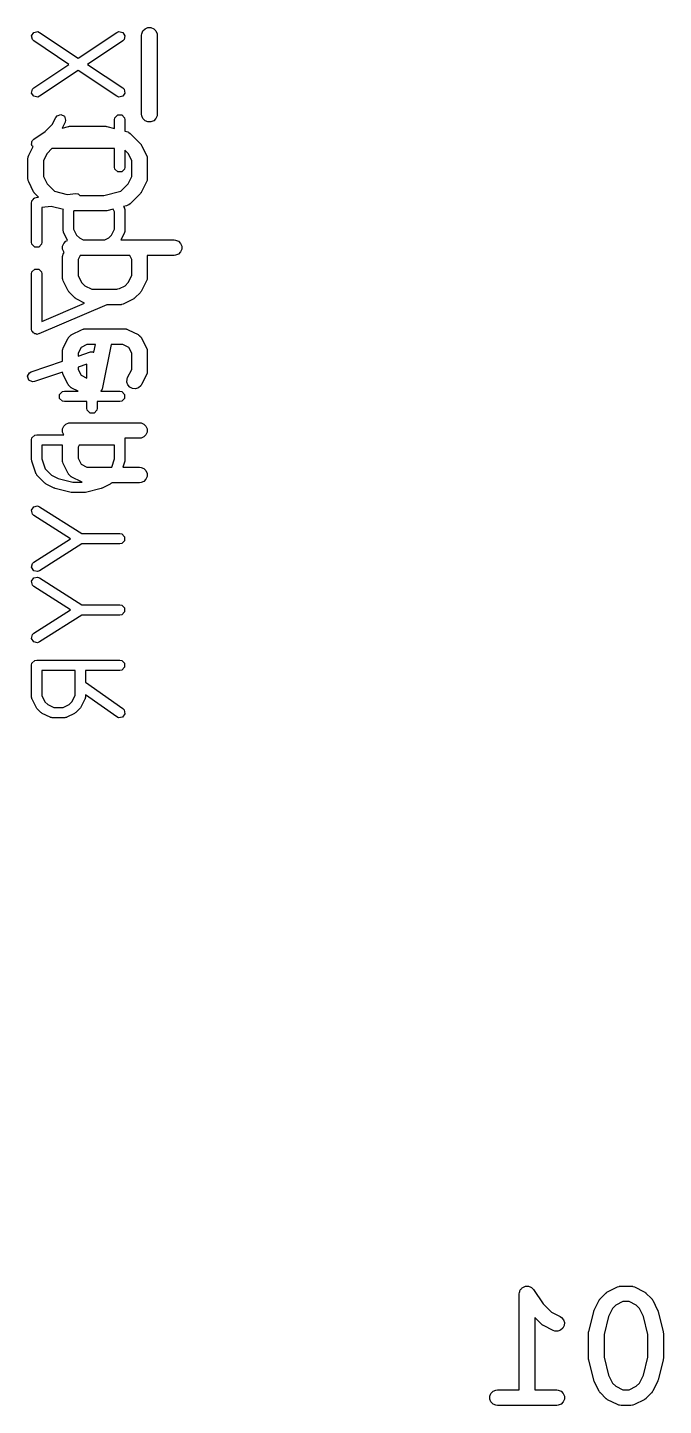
# Model space of a CAD drawing. Header units: inches. Extents: x 0.38 to 5.39, y 0.07 to 3.28.
# Drawn here: x 2.132 to 2.373, y 1.422 to 1.945 of the extents above; entities that cross this region are included whole.
import ezdxf

# ---------------------------------------------------------------- set-up
doc = ezdxf.new("R2010")
doc.units = ezdxf.units.IN
doc.header["$MEASUREMENT"] = 0
doc.layers.add('BLACK', color=250, linetype='CONTINUOUS')

msp = doc.modelspace()

# ---------------------------------------------------------------- linework, layer by layer
at = {"layer": 'BLACK', "linetype": 'CONTINUOUS'}
for p, q in [((2.17613, 1.94398), (2.17694, 1.9448)), ((2.17694, 1.9448), (2.17801, 1.94524)), ((2.17801, 1.94524), (2.17916, 1.94524)), ((2.17916, 1.94524), (2.18023, 1.9448)), ((2.18023, 1.9448), (2.18104, 1.94398)), ((2.13393, 1.94216), (2.13477, 1.94342)), ((2.13423, 1.94069), (2.13393, 1.94216)), ((2.13477, 1.94014), (2.13423, 1.94069)), ((2.13477, 1.94342), (2.13624, 1.94371)), ((2.14806, 1.93128), (2.13477, 1.94014)), ((2.13624, 1.94371), (2.13695, 1.94342)), ((2.13695, 1.94342), (2.15161, 1.93365)), ((2.15161, 1.93365), (2.16627, 1.94342)), ((2.16845, 1.94014), (2.15516, 1.93128)), ((2.16627, 1.94342), (2.16698, 1.94371)), ((2.16698, 1.94371), (2.16845, 1.94342)), ((2.16845, 1.94342), (2.16929, 1.94216)), ((2.16899, 1.94069), (2.16845, 1.94014)), ((2.16929, 1.94216), (2.16899, 1.94069)), ((2.17563, 1.94234), (2.17569, 1.94292)), ((2.17563, 1.91235), (2.17563, 1.94234)), ((2.17569, 1.94292), (2.17613, 1.94398)), ((2.18104, 1.94398), (2.18148, 1.94292)), ((2.18148, 1.94292), (2.18154, 1.94234)), ((2.18154, 1.94234), (2.18154, 1.91235)), ((2.13477, 1.92242), (2.14806, 1.93128)), ((2.15516, 1.93128), (2.16845, 1.92242)), ((2.15161, 1.92892), (2.13695, 1.91915)), ((2.16627, 1.91915), (2.15161, 1.92892)), ((2.13393, 1.9204), (2.13423, 1.92188)), ((2.13477, 1.91915), (2.13393, 1.9204)), ((2.13423, 1.92188), (2.13477, 1.92242)), ((2.13624, 1.91885), (2.13477, 1.91915)), ((2.13695, 1.91915), (2.13624, 1.91885)), ((2.16698, 1.91885), (2.16627, 1.91915)), ((2.16845, 1.91915), (2.16698, 1.91885)), ((2.16845, 1.92242), (2.16899, 1.92188)), ((2.16929, 1.9204), (2.16845, 1.91915)), ((2.16899, 1.92188), (2.16929, 1.9204)), ((2.13911, 1.90582), (2.14174, 1.90845)), ((2.14174, 1.90845), (2.1431, 1.91117)), ((2.1431, 1.91117), (2.14357, 1.91177)), ((2.14357, 1.91177), (2.145, 1.91225)), ((2.145, 1.91225), (2.14635, 1.91157)), ((2.14662, 1.9094), (2.14548, 1.90711)), ((2.14635, 1.91157), (2.14682, 1.91015)), ((2.14682, 1.91015), (2.14662, 1.9094)), ((2.16539, 1.91029), (2.16554, 1.91104)), ((2.16539, 1.90697), (2.16539, 1.91029)), ((2.16554, 1.91104), (2.1666, 1.9121)), ((2.1666, 1.9121), (2.16811, 1.9121)), ((2.16811, 1.9121), (2.16918, 1.91104)), ((2.16918, 1.91104), (2.16933, 1.91029)), ((2.16933, 1.91029), (2.16933, 1.90599)), ((2.17569, 1.91177), (2.17563, 1.91235)), ((2.17613, 1.91071), (2.17569, 1.91177)), ((2.17694, 1.90989), (2.17613, 1.91071)), ((2.17801, 1.90945), (2.17694, 1.90989)), ((2.17916, 1.90945), (2.17801, 1.90945)), ((2.18023, 1.90989), (2.17916, 1.90945)), ((2.18104, 1.91071), (2.18023, 1.90989)), ((2.18148, 1.91177), (2.18104, 1.91071)), ((2.18154, 1.91235), (2.18148, 1.91177)), ((2.13423, 1.90238), (2.13477, 1.90292)), ((2.13477, 1.90292), (2.13911, 1.90582)), ((2.14548, 1.90711), (2.14787, 1.90771)), ((2.14787, 1.90771), (2.14797, 1.90773)), ((2.14797, 1.90773), (2.14801, 1.90774)), ((2.14801, 1.90774), (2.14823, 1.90777)), ((2.14823, 1.90777), (2.14845, 1.9078)), ((2.14845, 1.9078), (2.14849, 1.90779)), ((2.14849, 1.90779), (2.14859, 1.9078)), ((2.14859, 1.9078), (2.16171, 1.9078)), ((2.16171, 1.9078), (2.16181, 1.90779)), ((2.16181, 1.90779), (2.16186, 1.9078)), ((2.16186, 1.9078), (2.16207, 1.90777)), ((2.16207, 1.90777), (2.16229, 1.90774)), ((2.16229, 1.90774), (2.16233, 1.90773)), ((2.16233, 1.90773), (2.16243, 1.90771)), ((2.16243, 1.90771), (2.16539, 1.90697)), ((2.16933, 1.90599), (2.16993, 1.90584)), ((2.16993, 1.90584), (2.17047, 1.90564)), ((2.17047, 1.90564), (2.17065, 1.90551)), ((2.17065, 1.90551), (2.17085, 1.90543)), ((2.17085, 1.90543), (2.1713, 1.90506)), ((2.1713, 1.90506), (2.17505, 1.90131)), ((2.13282, 1.89679), (2.13447, 1.90009)), ((2.13393, 1.9009), (2.13404, 1.90147)), ((2.13404, 1.90074), (2.13393, 1.9009)), ((2.13404, 1.90204), (2.13419, 1.90218)), ((2.13404, 1.90147), (2.13404, 1.90204)), ((2.13404, 1.90053), (2.13404, 1.90074)), ((2.13445, 1.90013), (2.13404, 1.90053)), ((2.13419, 1.90218), (2.13423, 1.90238)), ((2.13447, 1.90009), (2.13445, 1.90013)), ((2.14161, 1.89932), (2.13977, 1.89747)), ((2.16539, 1.89932), (2.14161, 1.89932)), ((2.16539, 1.89229), (2.16539, 1.89932)), ((2.17053, 1.89747), (2.16933, 1.89868)), ((2.16933, 1.89868), (2.16933, 1.89229)), ((2.17505, 1.90131), (2.17523, 1.90109)), ((2.17523, 1.90109), (2.17529, 1.90103)), ((2.17529, 1.90103), (2.17535, 1.90095)), ((2.17535, 1.90095), (2.17542, 1.90086)), ((2.17542, 1.90086), (2.17545, 1.90079)), ((2.17545, 1.90079), (2.1756, 1.90054)), ((2.1756, 1.90054), (2.17748, 1.89679)), ((2.13251, 1.89547), (2.13257, 1.89605)), ((2.13251, 1.88798), (2.13251, 1.89547)), ((2.13257, 1.89605), (2.13261, 1.89615)), ((2.13261, 1.89615), (2.13262, 1.89625)), ((2.13262, 1.89625), (2.13282, 1.89679)), ((2.13977, 1.89747), (2.13842, 1.89478)), ((2.13842, 1.89478), (2.13842, 1.88867)), ((2.17188, 1.89478), (2.17053, 1.89747)), ((2.17188, 1.88867), (2.17188, 1.89478)), ((2.17748, 1.89679), (2.17768, 1.89625)), ((2.17768, 1.89625), (2.17769, 1.89615)), ((2.17769, 1.89615), (2.17773, 1.89605)), ((2.17773, 1.89605), (2.17779, 1.89547)), ((2.17779, 1.89547), (2.17779, 1.88798)), ((2.13257, 1.8874), (2.13251, 1.88798)), ((2.13261, 1.8873), (2.13257, 1.8874)), ((2.13262, 1.8872), (2.13261, 1.8873)), ((2.13282, 1.88665), (2.13262, 1.8872)), ((2.13842, 1.88867), (2.13977, 1.88597)), ((2.16554, 1.89153), (2.16539, 1.89229)), ((2.1666, 1.89047), (2.16554, 1.89153)), ((2.16811, 1.89047), (2.1666, 1.89047)), ((2.16918, 1.89153), (2.16811, 1.89047)), ((2.16933, 1.89229), (2.16918, 1.89153)), ((2.17053, 1.88597), (2.17188, 1.88867)), ((2.17768, 1.8872), (2.17748, 1.88665)), ((2.17769, 1.8873), (2.17768, 1.8872)), ((2.17773, 1.8874), (2.17769, 1.8873)), ((2.17779, 1.88798), (2.17773, 1.8874)), ((2.1347, 1.88291), (2.13282, 1.88665)), ((2.13486, 1.88266), (2.1347, 1.88291)), ((2.13488, 1.88259), (2.13486, 1.88266)), ((2.13495, 1.8825), (2.13488, 1.88259)), ((2.13501, 1.88242), (2.13495, 1.8825)), ((2.13507, 1.88236), (2.13501, 1.88242)), ((2.13525, 1.88214), (2.13507, 1.88236)), ((2.13655, 1.88084), (2.13525, 1.88214)), ((2.13977, 1.88597), (2.1426, 1.88314)), ((2.1426, 1.88314), (2.14746, 1.88193)), ((2.14746, 1.88193), (2.15066, 1.88225)), ((2.15066, 1.88225), (2.15143, 1.88217)), ((2.15143, 1.88217), (2.15151, 1.88211)), ((2.15151, 1.88211), (2.15161, 1.88211)), ((2.15161, 1.88211), (2.15208, 1.88164)), ((2.16135, 1.88155), (2.1677, 1.88314)), ((2.1677, 1.88314), (2.17053, 1.88597)), ((2.17505, 1.88214), (2.1713, 1.87839)), ((2.17523, 1.88236), (2.17505, 1.88214)), ((2.17529, 1.88242), (2.17523, 1.88236)), ((2.17535, 1.8825), (2.17529, 1.88242)), ((2.17542, 1.88259), (2.17535, 1.8825)), ((2.17545, 1.88266), (2.17542, 1.88259)), ((2.1756, 1.88291), (2.17545, 1.88266)), ((2.17748, 1.88665), (2.1756, 1.88291)), ((2.13389, 1.87879), (2.13399, 1.87926)), ((2.13389, 1.86379), (2.13389, 1.87879)), ((2.13398, 1.87936), (2.13402, 1.8794)), ((2.13399, 1.87926), (2.13398, 1.87936)), ((2.13402, 1.8794), (2.13404, 1.87954)), ((2.13404, 1.87954), (2.13451, 1.88001)), ((2.13451, 1.88001), (2.13493, 1.88052)), ((2.13493, 1.88052), (2.13507, 1.88056)), ((2.13507, 1.88056), (2.13511, 1.88061)), ((2.13511, 1.88061), (2.13521, 1.88061)), ((2.13521, 1.88061), (2.13567, 1.88075)), ((2.13567, 1.88075), (2.13655, 1.88084)), ((2.14137, 1.87736), (2.13783, 1.87701)), ((2.13783, 1.87701), (2.13783, 1.86379)), ((2.14597, 1.87621), (2.14137, 1.87736)), ((2.15208, 1.88164), (2.15219, 1.88155)), ((2.15219, 1.88155), (2.16135, 1.88155)), ((2.16993, 1.87761), (2.16879, 1.87733)), ((2.16879, 1.87733), (2.16912, 1.87667)), ((2.17047, 1.87781), (2.16993, 1.87761)), ((2.17065, 1.87794), (2.17047, 1.87781)), ((2.17085, 1.87802), (2.17065, 1.87794)), ((2.1713, 1.87839), (2.17085, 1.87802)), ((2.14589, 1.87579), (2.14591, 1.87589)), ((2.14589, 1.86829), (2.14589, 1.87579)), ((2.1459, 1.87593), (2.14597, 1.87621)), ((2.14591, 1.87589), (2.1459, 1.87593)), ((2.14999, 1.87565), (2.14983, 1.87532)), ((2.14983, 1.87532), (2.14983, 1.86875)), ((2.16171, 1.87565), (2.14999, 1.87565)), ((2.16181, 1.87566), (2.16171, 1.87565)), ((2.16186, 1.87565), (2.16181, 1.87566)), ((2.16207, 1.87568), (2.16186, 1.87565)), ((2.16229, 1.87571), (2.16207, 1.87568)), ((2.16233, 1.87572), (2.16229, 1.87571)), ((2.16243, 1.87574), (2.16233, 1.87572)), ((2.16488, 1.87635), (2.16243, 1.87574)), ((2.16539, 1.87532), (2.16488, 1.87635)), ((2.16539, 1.86875), (2.16539, 1.87532)), ((2.16912, 1.87667), (2.16914, 1.87657)), ((2.16914, 1.87657), (2.16918, 1.87654)), ((2.16918, 1.87654), (2.16924, 1.87623)), ((2.16924, 1.87623), (2.16932, 1.87593)), ((2.16932, 1.87593), (2.16931, 1.87589)), ((2.16931, 1.87589), (2.16933, 1.87579)), ((2.16933, 1.87579), (2.16933, 1.86829)), ((2.14591, 1.86819), (2.14589, 1.86829)), ((2.1459, 1.86815), (2.14591, 1.86819)), ((2.14598, 1.86785), (2.1459, 1.86815)), ((2.14604, 1.86754), (2.14598, 1.86785)), ((2.14607, 1.8675), (2.14604, 1.86754)), ((2.1461, 1.86741), (2.14607, 1.8675)), ((2.14758, 1.86445), (2.1461, 1.86741)), ((2.14983, 1.86875), (2.15098, 1.86646)), ((2.15098, 1.86646), (2.15203, 1.86541)), ((2.16319, 1.86541), (2.16424, 1.86646)), ((2.16424, 1.86646), (2.16539, 1.86875)), ((2.16912, 1.86741), (2.16775, 1.86468)), ((2.16914, 1.8675), (2.16912, 1.86741)), ((2.16918, 1.86754), (2.16914, 1.8675)), ((2.16924, 1.86785), (2.16918, 1.86754)), ((2.16932, 1.86815), (2.16924, 1.86785)), ((2.16933, 1.86829), (2.16931, 1.86819)), ((2.16931, 1.86819), (2.16932, 1.86815)), ((2.13404, 1.86304), (2.13389, 1.86379)), ((2.13511, 1.86197), (2.13404, 1.86304)), ((2.13662, 1.86197), (2.13511, 1.86197)), ((2.13768, 1.86304), (2.13662, 1.86197)), ((2.13783, 1.86379), (2.13768, 1.86304)), ((2.14569, 1.8623), (2.14613, 1.86337)), ((2.14569, 1.86115), (2.14569, 1.8623)), ((2.14613, 1.86009), (2.14569, 1.86115)), ((2.14613, 1.86337), (2.14695, 1.86418)), ((2.14695, 1.86418), (2.14758, 1.86445)), ((2.15203, 1.86541), (2.15348, 1.86468)), ((2.15348, 1.86468), (2.16174, 1.86468)), ((2.16174, 1.86468), (2.16319, 1.86541)), ((2.16775, 1.86468), (2.18796, 1.86468)), ((2.18796, 1.86468), (2.18853, 1.86462)), ((2.18853, 1.86462), (2.1896, 1.86418)), ((2.1896, 1.86418), (2.19041, 1.86337)), ((2.19041, 1.86337), (2.19085, 1.8623)), ((2.19085, 1.86115), (2.19041, 1.86009)), ((2.19085, 1.8623), (2.19085, 1.86115)), ((2.14564, 1.85798), (2.14569, 1.85856)), ((2.14564, 1.85048), (2.14564, 1.85798)), ((2.14569, 1.85856), (2.14573, 1.85865)), ((2.14573, 1.85865), (2.14574, 1.85876)), ((2.14574, 1.85876), (2.14595, 1.8593)), ((2.14595, 1.8593), (2.14627, 1.85995)), ((2.14627, 1.85995), (2.14613, 1.86009)), ((2.15229, 1.85878), (2.15154, 1.85728)), ((2.15154, 1.85728), (2.15154, 1.85118)), ((2.17114, 1.85878), (2.15229, 1.85878)), ((2.17188, 1.85728), (2.17114, 1.85878)), ((2.17188, 1.85118), (2.17188, 1.85728)), ((2.18796, 1.85878), (2.17768, 1.85878)), ((2.17768, 1.85878), (2.17768, 1.85876)), ((2.17768, 1.85876), (2.17769, 1.85865)), ((2.17769, 1.85865), (2.17773, 1.85856)), ((2.17773, 1.85856), (2.17779, 1.85798)), ((2.17779, 1.85798), (2.17779, 1.85048)), ((2.18853, 1.85883), (2.18796, 1.85878)), ((2.1896, 1.85927), (2.18853, 1.85883)), ((2.19041, 1.86009), (2.1896, 1.85927)), ((2.13389, 1.85179), (2.13404, 1.85255)), ((2.13389, 1.83079), (2.13389, 1.85179)), ((2.13404, 1.85255), (2.13511, 1.85361)), ((2.13511, 1.85361), (2.13662, 1.85361)), ((2.13662, 1.85361), (2.13768, 1.85255)), ((2.13768, 1.85255), (2.13783, 1.85179)), ((2.13783, 1.85179), (2.13783, 1.83378)), ((2.15154, 1.85118), (2.15289, 1.84848)), ((2.17053, 1.84848), (2.17188, 1.85118)), ((2.14569, 1.8499), (2.14564, 1.85048)), ((2.14573, 1.84981), (2.14569, 1.8499)), ((2.14574, 1.8497), (2.14573, 1.84981)), ((2.14595, 1.84916), (2.14574, 1.8497)), ((2.14782, 1.84541), (2.14595, 1.84916)), ((2.14798, 1.84516), (2.14782, 1.84541)), ((2.15289, 1.84848), (2.15409, 1.84728)), ((2.15409, 1.84728), (2.15678, 1.84593)), ((2.15678, 1.84593), (2.16619, 1.84593)), ((2.16619, 1.84593), (2.16658, 1.8461)), ((2.16658, 1.8461), (2.16727, 1.84625)), ((2.16727, 1.84625), (2.16934, 1.84728)), ((2.16934, 1.84728), (2.17053, 1.84848)), ((2.1756, 1.84541), (2.17545, 1.84516)), ((2.17748, 1.84916), (2.1756, 1.84541)), ((2.17768, 1.8497), (2.17748, 1.84916)), ((2.17769, 1.84981), (2.17768, 1.8497)), ((2.17773, 1.8499), (2.17769, 1.84981)), ((2.17779, 1.85048), (2.17773, 1.8499)), ((2.13783, 1.83378), (2.15401, 1.84072)), ((2.14801, 1.84509), (2.14798, 1.84516)), ((2.14807, 1.84501), (2.14801, 1.84509)), ((2.14813, 1.84492), (2.14807, 1.84501)), ((2.14819, 1.84487), (2.14813, 1.84492)), ((2.14838, 1.84464), (2.14819, 1.84487)), ((2.15025, 1.84277), (2.14838, 1.84464)), ((2.15048, 1.84258), (2.15025, 1.84277)), ((2.15053, 1.84252), (2.15048, 1.84258)), ((2.15062, 1.84247), (2.15053, 1.84252)), ((2.1507, 1.8424), (2.15062, 1.84247)), ((2.15077, 1.84237), (2.1507, 1.8424)), ((2.15102, 1.84221), (2.15077, 1.84237)), ((2.15401, 1.84072), (2.15102, 1.84221)), ((2.16801, 1.84013), (2.16791, 1.84008)), ((2.16812, 1.84013), (2.16801, 1.84013)), ((2.16866, 1.84034), (2.16812, 1.84013)), ((2.17241, 1.84221), (2.16866, 1.84034)), ((2.17265, 1.84237), (2.17241, 1.84221)), ((2.17273, 1.8424), (2.17265, 1.84237)), ((2.17281, 1.84247), (2.17273, 1.8424)), ((2.1729, 1.84252), (2.17281, 1.84247)), ((2.17295, 1.84258), (2.1729, 1.84252)), ((2.17317, 1.84277), (2.17295, 1.84258)), ((2.17505, 1.84464), (2.17317, 1.84277)), ((2.17523, 1.84487), (2.17505, 1.84464)), ((2.17529, 1.84492), (2.17523, 1.84487)), ((2.17535, 1.84501), (2.17529, 1.84492)), ((2.17542, 1.84509), (2.17535, 1.84501)), ((2.17545, 1.84516), (2.17542, 1.84509)), ((2.1624, 1.84003), (2.13664, 1.82899)), ((2.16734, 1.84003), (2.1624, 1.84003)), ((2.16791, 1.84008), (2.16734, 1.84003)), ((2.1339, 1.83078), (2.13389, 1.83079)), ((2.13389, 1.83077), (2.1339, 1.83078)), ((2.1339, 1.83075), (2.13389, 1.83077)), ((2.13404, 1.83004), (2.1339, 1.83075)), ((2.13433, 1.82976), (2.13404, 1.83004)), ((2.13449, 1.82939), (2.13433, 1.82976)), ((2.14914, 1.82875), (2.15289, 1.83062)), ((2.15289, 1.83062), (2.15343, 1.83083)), ((2.15343, 1.83083), (2.15354, 1.83084)), ((2.15354, 1.83084), (2.15364, 1.83088)), ((2.15364, 1.83088), (2.15421, 1.83094)), ((2.15421, 1.83094), (2.16921, 1.83094)), ((2.16921, 1.83094), (2.16979, 1.83088)), ((2.16979, 1.83088), (2.16989, 1.83084)), ((2.16989, 1.83084), (2.16999, 1.83083)), ((2.16999, 1.83083), (2.17053, 1.83062)), ((2.17053, 1.83062), (2.17428, 1.82875)), ((2.13484, 1.82924), (2.13449, 1.82939)), ((2.13511, 1.82898), (2.13484, 1.82924)), ((2.13551, 1.82898), (2.13511, 1.82898)), ((2.13589, 1.82883), (2.13551, 1.82898)), ((2.13659, 1.82898), (2.13589, 1.82883)), ((2.13662, 1.82898), (2.13659, 1.82898)), ((2.13664, 1.82899), (2.13662, 1.82898)), ((2.13662, 1.82898), (2.13662, 1.82898)), ((2.14595, 1.82368), (2.14782, 1.82743)), ((2.14782, 1.82743), (2.14788, 1.82752)), ((2.14788, 1.82752), (2.1479, 1.82757)), ((2.1479, 1.82757), (2.14795, 1.82763)), ((2.14795, 1.82763), (2.14813, 1.82792)), ((2.14813, 1.82792), (2.14841, 1.82816)), ((2.14841, 1.82816), (2.14865, 1.82844)), ((2.14865, 1.82844), (2.14894, 1.82862)), ((2.14894, 1.82862), (2.149, 1.82867)), ((2.149, 1.82867), (2.14905, 1.82869)), ((2.14905, 1.82869), (2.14914, 1.82875)), ((2.15491, 1.82503), (2.15266, 1.82391)), ((2.15811, 1.82503), (2.15491, 1.82503)), ((2.15753, 1.82211), (2.15811, 1.82503)), ((2.16413, 1.82503), (2.16086, 1.80866)), ((2.16851, 1.82503), (2.16413, 1.82503)), ((2.17076, 1.82391), (2.16851, 1.82503)), ((2.17428, 1.82875), (2.17438, 1.82869)), ((2.17438, 1.82869), (2.17442, 1.82867)), ((2.17442, 1.82867), (2.17448, 1.82862)), ((2.17448, 1.82862), (2.17477, 1.82844)), ((2.17477, 1.82844), (2.17501, 1.82816)), ((2.17501, 1.82816), (2.17529, 1.82792)), ((2.17529, 1.82792), (2.17548, 1.82763)), ((2.17548, 1.82763), (2.17553, 1.82757)), ((2.17553, 1.82757), (2.17554, 1.82752)), ((2.17554, 1.82752), (2.1756, 1.82743)), ((2.1756, 1.82743), (2.17748, 1.82368)), ((2.14564, 1.82236), (2.14569, 1.82293)), ((2.14564, 1.81863), (2.14564, 1.82236)), ((2.14569, 1.82293), (2.14573, 1.82303)), ((2.14573, 1.82303), (2.14574, 1.82314)), ((2.14574, 1.82314), (2.14595, 1.82368)), ((2.15266, 1.82391), (2.15154, 1.82166)), ((2.15154, 1.8206), (2.15624, 1.82216)), ((2.15154, 1.82166), (2.15154, 1.8206)), ((2.15624, 1.82216), (2.157, 1.82226)), ((2.157, 1.82226), (2.15729, 1.82211)), ((2.15729, 1.82211), (2.15753, 1.82211)), ((2.17188, 1.82166), (2.17076, 1.82391)), ((2.17188, 1.81556), (2.17188, 1.82166)), ((2.17748, 1.82368), (2.17768, 1.82314)), ((2.17768, 1.82314), (2.17769, 1.82303)), ((2.17769, 1.82303), (2.17773, 1.82293)), ((2.17773, 1.82293), (2.17779, 1.82236)), ((2.17779, 1.82236), (2.17779, 1.81486)), ((2.1324, 1.81294), (2.13307, 1.81428)), ((2.13307, 1.81428), (2.13374, 1.81466)), ((2.13374, 1.81466), (2.14564, 1.81863)), ((2.14567, 1.81449), (2.13498, 1.81093)), ((2.14569, 1.81428), (2.14567, 1.81449)), ((2.14573, 1.81419), (2.14569, 1.81428)), ((2.14574, 1.81408), (2.14573, 1.81419)), ((2.14595, 1.81354), (2.14574, 1.81408)), ((2.15489, 1.81757), (2.15154, 1.81645)), ((2.15154, 1.81645), (2.15154, 1.81556)), ((2.15154, 1.81556), (2.15266, 1.81331)), ((2.15489, 1.8122), (2.15489, 1.81757)), ((2.17032, 1.81243), (2.17188, 1.81556)), ((2.17768, 1.81408), (2.17748, 1.81354)), ((2.17769, 1.81419), (2.17768, 1.81408)), ((2.17773, 1.81428), (2.17769, 1.81419)), ((2.17779, 1.81486), (2.17773, 1.81428)), ((2.13288, 1.81151), (2.1324, 1.81294)), ((2.13422, 1.81083), (2.13288, 1.81151)), ((2.13498, 1.81093), (2.13422, 1.81083)), ((2.14782, 1.80979), (2.14595, 1.81354)), ((2.14788, 1.80969), (2.14782, 1.80979)), ((2.1479, 1.80965), (2.14788, 1.80969)), ((2.14795, 1.80959), (2.1479, 1.80965)), ((2.14813, 1.8093), (2.14795, 1.80959)), ((2.14841, 1.80906), (2.14813, 1.8093)), ((2.14865, 1.80878), (2.14841, 1.80906)), ((2.14894, 1.80859), (2.14865, 1.80878)), ((2.15266, 1.81331), (2.15489, 1.8122)), ((2.17003, 1.81074), (2.17011, 1.81189)), ((2.1704, 1.80965), (2.17003, 1.81074)), ((2.17011, 1.81189), (2.17032, 1.81243)), ((2.17115, 1.80878), (2.1704, 1.80965)), ((2.17218, 1.80826), (2.17115, 1.80878)), ((2.17529, 1.8093), (2.17442, 1.80854)), ((2.1756, 1.80979), (2.17529, 1.8093)), ((2.17748, 1.81354), (2.1756, 1.80979)), ((2.14454, 1.80605), (2.14561, 1.80712)), ((2.14454, 1.80454), (2.14454, 1.80605)), ((2.14561, 1.80348), (2.14454, 1.80454)), ((2.14561, 1.80712), (2.14636, 1.80727)), ((2.14636, 1.80727), (2.15155, 1.80727)), ((2.149, 1.80854), (2.14894, 1.80859)), ((2.14905, 1.80853), (2.149, 1.80854)), ((2.14914, 1.80847), (2.14905, 1.80853)), ((2.15155, 1.80727), (2.14914, 1.80847)), ((2.16021, 1.80739), (2.16013, 1.80727)), ((2.16013, 1.80727), (2.16736, 1.80727)), ((2.16042, 1.80759), (2.16021, 1.80739)), ((2.16053, 1.80786), (2.16042, 1.80759)), ((2.16069, 1.8081), (2.16053, 1.80786)), ((2.16086, 1.80866), (2.16069, 1.8081)), ((2.16736, 1.80727), (2.16811, 1.80712)), ((2.16811, 1.80712), (2.16918, 1.80605)), ((2.16918, 1.80454), (2.16811, 1.80348)), ((2.16918, 1.80605), (2.16918, 1.80454)), ((2.17333, 1.80818), (2.17218, 1.80826)), ((2.17442, 1.80854), (2.17333, 1.80818)), ((2.14636, 1.80333), (2.14561, 1.80348)), ((2.15489, 1.80333), (2.14636, 1.80333)), ((2.15489, 1.8008), (2.15489, 1.80333)), ((2.15504, 1.80005), (2.15489, 1.8008)), ((2.15611, 1.79898), (2.15504, 1.80005)), ((2.15761, 1.79898), (2.15611, 1.79898)), ((2.15868, 1.80005), (2.15761, 1.79898)), ((2.15883, 1.8008), (2.15868, 1.80005)), ((2.16736, 1.80333), (2.15883, 1.80333)), ((2.15883, 1.80333), (2.15883, 1.8008)), ((2.16811, 1.80348), (2.16736, 1.80333)), ((2.14569, 1.79294), (2.14613, 1.794)), ((2.14613, 1.794), (2.14695, 1.79482)), ((2.14695, 1.79482), (2.14801, 1.79526)), ((2.14801, 1.79526), (2.14859, 1.79531)), ((2.14859, 1.79531), (2.17484, 1.79531)), ((2.17484, 1.79531), (2.17541, 1.79526)), ((2.17541, 1.79526), (2.17648, 1.79482)), ((2.17648, 1.79482), (2.17729, 1.794)), ((2.17729, 1.794), (2.17773, 1.79294)), ((2.13389, 1.7888), (2.13404, 1.78955)), ((2.13389, 1.7813), (2.13389, 1.7888)), ((2.13404, 1.78955), (2.13511, 1.79062)), ((2.13511, 1.79062), (2.13586, 1.79077)), ((2.13586, 1.79077), (2.14611, 1.79077)), ((2.14569, 1.79179), (2.14569, 1.79294)), ((2.14611, 1.79077), (2.14569, 1.79179)), ((2.17484, 1.78941), (2.16921, 1.78941)), ((2.16921, 1.78941), (2.16933, 1.7888)), ((2.16933, 1.7888), (2.16933, 1.7813)), ((2.17541, 1.78947), (2.17484, 1.78941)), ((2.17648, 1.78991), (2.17541, 1.78947)), ((2.17729, 1.79072), (2.17648, 1.78991)), ((2.17773, 1.79179), (2.17729, 1.79072)), ((2.17773, 1.79294), (2.17773, 1.79179)), ((2.14565, 1.78683), (2.13783, 1.78683)), ((2.13783, 1.78683), (2.13783, 1.78162)), ((2.14564, 1.78674), (2.14565, 1.78683)), ((2.14564, 1.78111), (2.14564, 1.78674)), ((2.15194, 1.78683), (2.15154, 1.78604)), ((2.15154, 1.78604), (2.15154, 1.78181)), ((2.16539, 1.78683), (2.15194, 1.78683)), ((2.16539, 1.78162), (2.16539, 1.78683)), ((2.13396, 1.78099), (2.13389, 1.7813)), ((2.13399, 1.78068), (2.13396, 1.78099)), ((2.13549, 1.77618), (2.13399, 1.78068)), ((2.13783, 1.78162), (2.13908, 1.77786)), ((2.13908, 1.77786), (2.14153, 1.77542)), ((2.14569, 1.78054), (2.14564, 1.78111)), ((2.14573, 1.78044), (2.14569, 1.78054)), ((2.14574, 1.78033), (2.14573, 1.78044)), ((2.14595, 1.77979), (2.14574, 1.78033)), ((2.14782, 1.77604), (2.14595, 1.77979)), ((2.15154, 1.78181), (2.15266, 1.77956)), ((2.15266, 1.77956), (2.15491, 1.77844)), ((2.15491, 1.77844), (2.16433, 1.77844)), ((2.16433, 1.77844), (2.16539, 1.78162)), ((2.16923, 1.78068), (2.16848, 1.77844)), ((2.16848, 1.77844), (2.17484, 1.77844)), ((2.16926, 1.78099), (2.16923, 1.78068)), ((2.16933, 1.7813), (2.16926, 1.78099)), ((2.17484, 1.77844), (2.17541, 1.77839)), ((2.17541, 1.77839), (2.17648, 1.77794)), ((2.17648, 1.77794), (2.17729, 1.77713)), ((2.13554, 1.77609), (2.13549, 1.77618)), ((2.13554, 1.77605), (2.13554, 1.77609)), ((2.13572, 1.77579), (2.13554, 1.77605)), ((2.13587, 1.77551), (2.13572, 1.77579)), ((2.13592, 1.77549), (2.13587, 1.77551)), ((2.13597, 1.77541), (2.13592, 1.77549)), ((2.13897, 1.77241), (2.13597, 1.77541)), ((2.13923, 1.77223), (2.13897, 1.77241)), ((2.13948, 1.77204), (2.13923, 1.77223)), ((2.14153, 1.77542), (2.14405, 1.77416)), ((2.14405, 1.77416), (2.1496, 1.77277)), ((2.14788, 1.77595), (2.14782, 1.77604)), ((2.1479, 1.7759), (2.14788, 1.77595)), ((2.14795, 1.77585), (2.1479, 1.7759)), ((2.14813, 1.77555), (2.14795, 1.77585)), ((2.14841, 1.77531), (2.14813, 1.77555)), ((2.14865, 1.77503), (2.14841, 1.77531)), ((2.14894, 1.77485), (2.14865, 1.77503)), ((2.149, 1.7748), (2.14894, 1.77485)), ((2.14905, 1.77478), (2.149, 1.7748)), ((2.14914, 1.77472), (2.14905, 1.77478)), ((2.15289, 1.77285), (2.14914, 1.77472)), ((2.1496, 1.77277), (2.15309, 1.77277)), ((2.15309, 1.77277), (2.15289, 1.77285)), ((2.16399, 1.77223), (2.16374, 1.77204)), ((2.16425, 1.77241), (2.16399, 1.77223)), ((2.16438, 1.77254), (2.16425, 1.77241)), ((2.17484, 1.77254), (2.16438, 1.77254)), ((2.17541, 1.77259), (2.17484, 1.77254)), ((2.17648, 1.77303), (2.17541, 1.77259)), ((2.17729, 1.77385), (2.17648, 1.77303)), ((2.17729, 1.77713), (2.17773, 1.77607)), ((2.17773, 1.77491), (2.17729, 1.77385)), ((2.17773, 1.77607), (2.17773, 1.77491)), ((2.14248, 1.77054), (2.13948, 1.77204)), ((2.14269, 1.77048), (2.14248, 1.77054)), ((2.14288, 1.77039), (2.14269, 1.77048)), ((2.14888, 1.76889), (2.14288, 1.77039)), ((2.14912, 1.76888), (2.14888, 1.76889)), ((2.14936, 1.76883), (2.14912, 1.76888)), ((2.15386, 1.76883), (2.14936, 1.76883)), ((2.1541, 1.76888), (2.15386, 1.76883)), ((2.15434, 1.76889), (2.1541, 1.76888)), ((2.16034, 1.77039), (2.15434, 1.76889)), ((2.16053, 1.77048), (2.16034, 1.77039)), ((2.16074, 1.77054), (2.16053, 1.77048)), ((2.16374, 1.77204), (2.16074, 1.77054)), ((2.13392, 1.76214), (2.13473, 1.76342)), ((2.13425, 1.76067), (2.13392, 1.76214)), ((2.13473, 1.76342), (2.1362, 1.76374)), ((2.1362, 1.76374), (2.13692, 1.76346)), ((2.13692, 1.76346), (2.15293, 1.75327)), ((2.13481, 1.76014), (2.13425, 1.76067)), ((2.14869, 1.7513), (2.13481, 1.76014)), ((2.13481, 1.74247), (2.14869, 1.7513)), ((2.15293, 1.75327), (2.16736, 1.75327)), ((2.16736, 1.75327), (2.16811, 1.75312)), ((2.16811, 1.75312), (2.16918, 1.75206)), ((2.16918, 1.75206), (2.16918, 1.75055)), ((2.15293, 1.74934), (2.13692, 1.73915)), ((2.16736, 1.74934), (2.15293, 1.74934)), ((2.16811, 1.74949), (2.16736, 1.74934)), ((2.16918, 1.75055), (2.16811, 1.74949)), ((2.13392, 1.74047), (2.13425, 1.74194)), ((2.13425, 1.74194), (2.13481, 1.74247)), ((2.13473, 1.73919), (2.13392, 1.74047)), ((2.13392, 1.73515), (2.13473, 1.73642)), ((2.1362, 1.73887), (2.13473, 1.73919)), ((2.13473, 1.73642), (2.1362, 1.73675)), ((2.13692, 1.73915), (2.1362, 1.73887)), ((2.1362, 1.73675), (2.13692, 1.73647)), ((2.13692, 1.73647), (2.15293, 1.72628)), ((2.13425, 1.73368), (2.13392, 1.73515)), ((2.13481, 1.73315), (2.13425, 1.73368)), ((2.14869, 1.72431), (2.13481, 1.73315)), ((2.15293, 1.72628), (2.16736, 1.72628)), ((2.16736, 1.72628), (2.16811, 1.72613)), ((2.16811, 1.72613), (2.16918, 1.72506)), ((2.13481, 1.71547), (2.14869, 1.72431)), ((2.15293, 1.72234), (2.13692, 1.71215)), ((2.16736, 1.72234), (2.15293, 1.72234)), ((2.16811, 1.72249), (2.16736, 1.72234)), ((2.16918, 1.72355), (2.16811, 1.72249)), ((2.16918, 1.72506), (2.16918, 1.72355)), ((2.13392, 1.71347), (2.13425, 1.71494)), ((2.13425, 1.71494), (2.13481, 1.71547)), ((2.13473, 1.7122), (2.13392, 1.71347)), ((2.1362, 1.71187), (2.13473, 1.7122)), ((2.13692, 1.71215), (2.1362, 1.71187)), ((2.13404, 1.70406), (2.13511, 1.70513)), ((2.13511, 1.70513), (2.13586, 1.70528)), ((2.13586, 1.70528), (2.16736, 1.70528)), ((2.16736, 1.70528), (2.16811, 1.70513)), ((2.16811, 1.70513), (2.16918, 1.70406)), ((2.13389, 1.70331), (2.13404, 1.70406)), ((2.13389, 1.69131), (2.13389, 1.70331)), ((2.15039, 1.70134), (2.13783, 1.70134)), ((2.13783, 1.70134), (2.13783, 1.69178)), ((2.15039, 1.69178), (2.15039, 1.70134)), ((2.16736, 1.70134), (2.15433, 1.70134)), ((2.15433, 1.70134), (2.15433, 1.69684)), ((2.16811, 1.70149), (2.16736, 1.70134)), ((2.16918, 1.70256), (2.16811, 1.70149)), ((2.16918, 1.70406), (2.16918, 1.70256)), ((2.15433, 1.69684), (2.16849, 1.68693)), ((2.13391, 1.69122), (2.13389, 1.69131)), ((2.1339, 1.69117), (2.13391, 1.69122)), ((2.13398, 1.69087), (2.1339, 1.69117)), ((2.13404, 1.69056), (2.13398, 1.69087)), ((2.13408, 1.69053), (2.13404, 1.69056)), ((2.1341, 1.69043), (2.13408, 1.69053)), ((2.1356, 1.68743), (2.1341, 1.69043)), ((2.13783, 1.69178), (2.13898, 1.68948)), ((2.13898, 1.68948), (2.14003, 1.68843)), ((2.14819, 1.68843), (2.14924, 1.68948)), ((2.14924, 1.68948), (2.15039, 1.69178)), ((2.15412, 1.69043), (2.15262, 1.68743)), ((2.15415, 1.69053), (2.15412, 1.69043)), ((2.15418, 1.69056), (2.15415, 1.69053)), ((2.15424, 1.69087), (2.15418, 1.69056)), ((2.15432, 1.69117), (2.15424, 1.69087)), ((2.15433, 1.69131), (2.15431, 1.69122)), ((2.15431, 1.69122), (2.15432, 1.69117)), ((2.16623, 1.6837), (2.15433, 1.69203)), ((2.15433, 1.69203), (2.15433, 1.69131)), ((2.13579, 1.68718), (2.1356, 1.68743)), ((2.13597, 1.68692), (2.13579, 1.68718)), ((2.13747, 1.68542), (2.13597, 1.68692)), ((2.13773, 1.68525), (2.13747, 1.68542)), ((2.13798, 1.68505), (2.13773, 1.68525)), ((2.14098, 1.68355), (2.13798, 1.68505)), ((2.14003, 1.68843), (2.14233, 1.68728)), ((2.14108, 1.68353), (2.14098, 1.68355)), ((2.14111, 1.68349), (2.14108, 1.68353)), ((2.14142, 1.68343), (2.14111, 1.68349)), ((2.14172, 1.68335), (2.14142, 1.68343)), ((2.14176, 1.68336), (2.14172, 1.68335)), ((2.14186, 1.68334), (2.14176, 1.68336)), ((2.14636, 1.68334), (2.14186, 1.68334)), ((2.14233, 1.68728), (2.1459, 1.68728)), ((2.1459, 1.68728), (2.14819, 1.68843)), ((2.14646, 1.68336), (2.14636, 1.68334)), ((2.1465, 1.68335), (2.14646, 1.68336)), ((2.1468, 1.68343), (2.1465, 1.68335)), ((2.14711, 1.68349), (2.1468, 1.68343)), ((2.14715, 1.68353), (2.14711, 1.68349)), ((2.14724, 1.68355), (2.14715, 1.68353)), ((2.15024, 1.68505), (2.14724, 1.68355)), ((2.15049, 1.68525), (2.15024, 1.68505)), ((2.15075, 1.68542), (2.15049, 1.68525)), ((2.15225, 1.68692), (2.15075, 1.68542)), ((2.15243, 1.68718), (2.15225, 1.68692)), ((2.15262, 1.68743), (2.15243, 1.68718)), ((2.16693, 1.68339), (2.16623, 1.6837)), ((2.16842, 1.68365), (2.16693, 1.68339)), ((2.16928, 1.68489), (2.16842, 1.68365)), ((2.16849, 1.68693), (2.16902, 1.68637)), ((2.16902, 1.68637), (2.16928, 1.68489)), ((2.31882, 1.46482), (2.31887, 1.46539)), ((2.31882, 1.46481), (2.31882, 1.46482)), ((2.31882, 1.42839), (2.31882, 1.46481)), ((2.31882, 1.46481), (2.31882, 1.46481)), ((2.31882, 1.46481), (2.31882, 1.46481)), ((2.31887, 1.46539), (2.31898, 1.46566)), ((2.31898, 1.46566), (2.31904, 1.46594)), ((2.31904, 1.46594), (2.3192, 1.46618)), ((2.3192, 1.46618), (2.31931, 1.46645)), ((2.31931, 1.46645), (2.31952, 1.46666)), ((2.31952, 1.46666), (2.31968, 1.4669)), ((2.31968, 1.4669), (2.31992, 1.46706)), ((2.31992, 1.46706), (2.32013, 1.46727)), ((2.32013, 1.46727), (2.3204, 1.46738)), ((2.3204, 1.46738), (2.32064, 1.46754)), ((2.32064, 1.46754), (2.32092, 1.4676)), ((2.32092, 1.4676), (2.32119, 1.46771)), ((2.32119, 1.46771), (2.32148, 1.46771)), ((2.32148, 1.46771), (2.32177, 1.46776)), ((2.32177, 1.46776), (2.32205, 1.46771)), ((2.32205, 1.46771), (2.32234, 1.46771)), ((2.32234, 1.46771), (2.32261, 1.46759)), ((2.32261, 1.46759), (2.3229, 1.46754)), ((2.3229, 1.46754), (2.32314, 1.46738)), ((2.32314, 1.46738), (2.32341, 1.46727)), ((2.32341, 1.46727), (2.32362, 1.46706)), ((2.32362, 1.46706), (2.32386, 1.4669)), ((2.32386, 1.4669), (2.32422, 1.46645)), ((2.32422, 1.46645), (2.32422, 1.46645)), ((2.32422, 1.46645), (2.32422, 1.46645)), ((2.32422, 1.46645), (2.32422, 1.46645)), ((2.32422, 1.46645), (2.32781, 1.46107)), ((2.34968, 1.46315), (2.35155, 1.46502)), ((2.35155, 1.46502), (2.35178, 1.46521)), ((2.35178, 1.46521), (2.35183, 1.46527)), ((2.35183, 1.46527), (2.35192, 1.46532)), ((2.35192, 1.46532), (2.352, 1.46539)), ((2.352, 1.46539), (2.35207, 1.46542)), ((2.35207, 1.46542), (2.35232, 1.46558)), ((2.35232, 1.46558), (2.35607, 1.46745)), ((2.35607, 1.46745), (2.35661, 1.46766)), ((2.35661, 1.46766), (2.35671, 1.46767)), ((2.35671, 1.46767), (2.35681, 1.46771)), ((2.35681, 1.46771), (2.35739, 1.46776)), ((2.35739, 1.46776), (2.36114, 1.46776)), ((2.36114, 1.46776), (2.36171, 1.46771)), ((2.36171, 1.46771), (2.36181, 1.46767)), ((2.36181, 1.46767), (2.36192, 1.46766)), ((2.36192, 1.46766), (2.36246, 1.46745)), ((2.36246, 1.46745), (2.36621, 1.46558)), ((2.36621, 1.46558), (2.36646, 1.46542)), ((2.36646, 1.46542), (2.36653, 1.46539)), ((2.36653, 1.46539), (2.36661, 1.46532)), ((2.36661, 1.46532), (2.3667, 1.46527)), ((2.3667, 1.46527), (2.36675, 1.46521)), ((2.36675, 1.46521), (2.36698, 1.46502)), ((2.36698, 1.46502), (2.36885, 1.46315)), ((2.32781, 1.46107), (2.33102, 1.45786)), ((2.34713, 1.45833), (2.34722, 1.45857)), ((2.34722, 1.45857), (2.34723, 1.45859)), ((2.34723, 1.45859), (2.34725, 1.45863)), ((2.34725, 1.45863), (2.34912, 1.46238)), ((2.34912, 1.46238), (2.34928, 1.46263)), ((2.34928, 1.46263), (2.34931, 1.4627)), ((2.34931, 1.4627), (2.34938, 1.46278)), ((2.34938, 1.46278), (2.34943, 1.46287)), ((2.34943, 1.46287), (2.34949, 1.46292)), ((2.34949, 1.46292), (2.34968, 1.46315)), ((2.35419, 1.45931), (2.35268, 1.45628)), ((2.35539, 1.46051), (2.35419, 1.45931)), ((2.35809, 1.46186), (2.35539, 1.46051)), ((2.36044, 1.46186), (2.35809, 1.46186)), ((2.36314, 1.46051), (2.36044, 1.46186)), ((2.36434, 1.45931), (2.36314, 1.46051)), ((2.36585, 1.45628), (2.36434, 1.45931)), ((2.36885, 1.46315), (2.36904, 1.46292)), ((2.36904, 1.46292), (2.36909, 1.46287)), ((2.36909, 1.46287), (2.36915, 1.46278)), ((2.36915, 1.46278), (2.36922, 1.4627)), ((2.36922, 1.4627), (2.36925, 1.46263)), ((2.36925, 1.46263), (2.3694, 1.46238)), ((2.3694, 1.46238), (2.37128, 1.45863)), ((2.37128, 1.45863), (2.37129, 1.45859)), ((2.37129, 1.45859), (2.37131, 1.45857)), ((2.37131, 1.45857), (2.37139, 1.45833)), ((2.32718, 1.45335), (2.32472, 1.45581)), ((2.32472, 1.45581), (2.32472, 1.42839)), ((2.32741, 1.45316), (2.32718, 1.45335)), ((2.33102, 1.45786), (2.33434, 1.4562)), ((2.33434, 1.4562), (2.33483, 1.45589)), ((2.33483, 1.45589), (2.33558, 1.45502)), ((2.33558, 1.45502), (2.33595, 1.45393)), ((2.33595, 1.45393), (2.33586, 1.45278)), ((2.34515, 1.45053), (2.34702, 1.45803)), ((2.34702, 1.45803), (2.34704, 1.45807)), ((2.34704, 1.45809), (2.34713, 1.45833)), ((2.34704, 1.45807), (2.34704, 1.45809)), ((2.35268, 1.45628), (2.35097, 1.44945)), ((2.36756, 1.44945), (2.36585, 1.45628)), ((2.37139, 1.45833), (2.37148, 1.45809)), ((2.37148, 1.45809), (2.37149, 1.45807)), ((2.37149, 1.45807), (2.3715, 1.45803)), ((2.3715, 1.45803), (2.37338, 1.45053)), ((2.32746, 1.4531), (2.32741, 1.45316)), ((2.32755, 1.45305), (2.32746, 1.4531)), ((2.32763, 1.45298), (2.32755, 1.45305)), ((2.3277, 1.45295), (2.32763, 1.45298)), ((2.32795, 1.4528), (2.3277, 1.45295)), ((2.3317, 1.45092), (2.32795, 1.4528)), ((2.33224, 1.45071), (2.3317, 1.45092)), ((2.33339, 1.45063), (2.33224, 1.45071)), ((2.33448, 1.451), (2.33339, 1.45063)), ((2.33535, 1.45175), (2.33448, 1.451)), ((2.33586, 1.45278), (2.33535, 1.45175)), ((2.34506, 1.44981), (2.34507, 1.44991)), ((2.34506, 1.44044), (2.34506, 1.44981)), ((2.34507, 1.44996), (2.3451, 1.45017)), ((2.34507, 1.44991), (2.34507, 1.44996)), ((2.3451, 1.45017), (2.34512, 1.45039)), ((2.34512, 1.45039), (2.34514, 1.45043)), ((2.34514, 1.45043), (2.34515, 1.45053)), ((2.35097, 1.44945), (2.35097, 1.4408)), ((2.36756, 1.4408), (2.36756, 1.44945)), ((2.37338, 1.45053), (2.37339, 1.45043)), ((2.37339, 1.45043), (2.37341, 1.45039)), ((2.37341, 1.45039), (2.37343, 1.45017)), ((2.37343, 1.45017), (2.37346, 1.44996)), ((2.37346, 1.44996), (2.37345, 1.44991)), ((2.37345, 1.44991), (2.37346, 1.44981)), ((2.37346, 1.44981), (2.37346, 1.44044)), ((2.34507, 1.44034), (2.34506, 1.44044)), ((2.34507, 1.44029), (2.34507, 1.44034)), ((2.3451, 1.44008), (2.34507, 1.44029)), ((2.34512, 1.43986), (2.3451, 1.44008)), ((2.34514, 1.43982), (2.34512, 1.43986)), ((2.34515, 1.43972), (2.34514, 1.43982)), ((2.34702, 1.43222), (2.34515, 1.43972)), ((2.35097, 1.4408), (2.35268, 1.43397)), ((2.36585, 1.43397), (2.36756, 1.4408)), ((2.37338, 1.43972), (2.3715, 1.43222)), ((2.37339, 1.43982), (2.37338, 1.43972)), ((2.37341, 1.43986), (2.37339, 1.43982)), ((2.37343, 1.44008), (2.37341, 1.43986)), ((2.37346, 1.44029), (2.37343, 1.44008)), ((2.37346, 1.44044), (2.37345, 1.44034)), ((2.37345, 1.44034), (2.37346, 1.44029)), ((2.35268, 1.43397), (2.35419, 1.43094)), ((2.36434, 1.43094), (2.36585, 1.43397)), ((2.30806, 1.42708), (2.30888, 1.4279)), ((2.30888, 1.4279), (2.30994, 1.42834)), ((2.30994, 1.42834), (2.31052, 1.42839)), ((2.31052, 1.42839), (2.31882, 1.42839)), ((2.32472, 1.42839), (2.33302, 1.42839)), ((2.33302, 1.42839), (2.33359, 1.42834)), ((2.33359, 1.42834), (2.33466, 1.4279)), ((2.33466, 1.4279), (2.33547, 1.42708)), ((2.34704, 1.43218), (2.34702, 1.43222)), ((2.34704, 1.43216), (2.34704, 1.43218)), ((2.34713, 1.43192), (2.34704, 1.43216)), ((2.34722, 1.43168), (2.34713, 1.43192)), ((2.34723, 1.43166), (2.34722, 1.43168)), ((2.34725, 1.43162), (2.34723, 1.43166)), ((2.34912, 1.42787), (2.34725, 1.43162)), ((2.34928, 1.42762), (2.34912, 1.42787)), ((2.34931, 1.42755), (2.34928, 1.42762)), ((2.34938, 1.42747), (2.34931, 1.42755)), ((2.34943, 1.42738), (2.34938, 1.42747)), ((2.34949, 1.42733), (2.34943, 1.42738)), ((2.34968, 1.4271), (2.34949, 1.42733)), ((2.35419, 1.43094), (2.35539, 1.42974)), ((2.35539, 1.42974), (2.35809, 1.42839)), ((2.35809, 1.42839), (2.36044, 1.42839)), ((2.36044, 1.42839), (2.36314, 1.42974)), ((2.36314, 1.42974), (2.36434, 1.43094)), ((2.36904, 1.42733), (2.36885, 1.4271)), ((2.36909, 1.42738), (2.36904, 1.42733)), ((2.36915, 1.42747), (2.36909, 1.42738)), ((2.36922, 1.42755), (2.36915, 1.42747)), ((2.36925, 1.42762), (2.36922, 1.42755)), ((2.3694, 1.42787), (2.36925, 1.42762)), ((2.37128, 1.43162), (2.3694, 1.42787)), ((2.37129, 1.43166), (2.37128, 1.43162)), ((2.37131, 1.43168), (2.37129, 1.43166)), ((2.37139, 1.43192), (2.37131, 1.43168)), ((2.37148, 1.43216), (2.37139, 1.43192)), ((2.37149, 1.43218), (2.37148, 1.43216)), ((2.3715, 1.43222), (2.37149, 1.43218)), ((2.30762, 1.42602), (2.30806, 1.42708)), ((2.30762, 1.42486), (2.30762, 1.42602)), ((2.30806, 1.4238), (2.30762, 1.42486)), ((2.30888, 1.42299), (2.30806, 1.4238)), ((2.30994, 1.42254), (2.30888, 1.42299)), ((2.31052, 1.42249), (2.30994, 1.42254)), ((2.33302, 1.42249), (2.31052, 1.42249)), ((2.33359, 1.42254), (2.33302, 1.42249)), ((2.33466, 1.42299), (2.33359, 1.42254)), ((2.33547, 1.4238), (2.33466, 1.42299)), ((2.33547, 1.42708), (2.33591, 1.42602)), ((2.33591, 1.42486), (2.33547, 1.4238)), ((2.33591, 1.42602), (2.33591, 1.42486)), ((2.35155, 1.42523), (2.34968, 1.4271)), ((2.35178, 1.42504), (2.35155, 1.42523)), ((2.35183, 1.42498), (2.35178, 1.42504)), ((2.35192, 1.42493), (2.35183, 1.42498)), ((2.352, 1.42486), (2.35192, 1.42493)), ((2.35207, 1.42483), (2.352, 1.42486)), ((2.35232, 1.42467), (2.35207, 1.42483)), ((2.35607, 1.4228), (2.35232, 1.42467)), ((2.35661, 1.42259), (2.35607, 1.4228)), ((2.35671, 1.42258), (2.35661, 1.42259)), ((2.35681, 1.42254), (2.35671, 1.42258)), ((2.35739, 1.42249), (2.35681, 1.42254)), ((2.36114, 1.42249), (2.35739, 1.42249)), ((2.36171, 1.42254), (2.36114, 1.42249)), ((2.36181, 1.42258), (2.36171, 1.42254)), ((2.36192, 1.42259), (2.36181, 1.42258)), ((2.36246, 1.4228), (2.36192, 1.42259)), ((2.36621, 1.42467), (2.36246, 1.4228)), ((2.36646, 1.42483), (2.36621, 1.42467)), ((2.36653, 1.42486), (2.36646, 1.42483)), ((2.36661, 1.42493), (2.36653, 1.42486)), ((2.3667, 1.42498), (2.36661, 1.42493)), ((2.36675, 1.42504), (2.3667, 1.42498)), ((2.36698, 1.42523), (2.36675, 1.42504)), ((2.36885, 1.4271), (2.36698, 1.42523))]:
    msp.add_line(p, q, dxfattribs=at)

doc.saveas('drawing.dxf')
